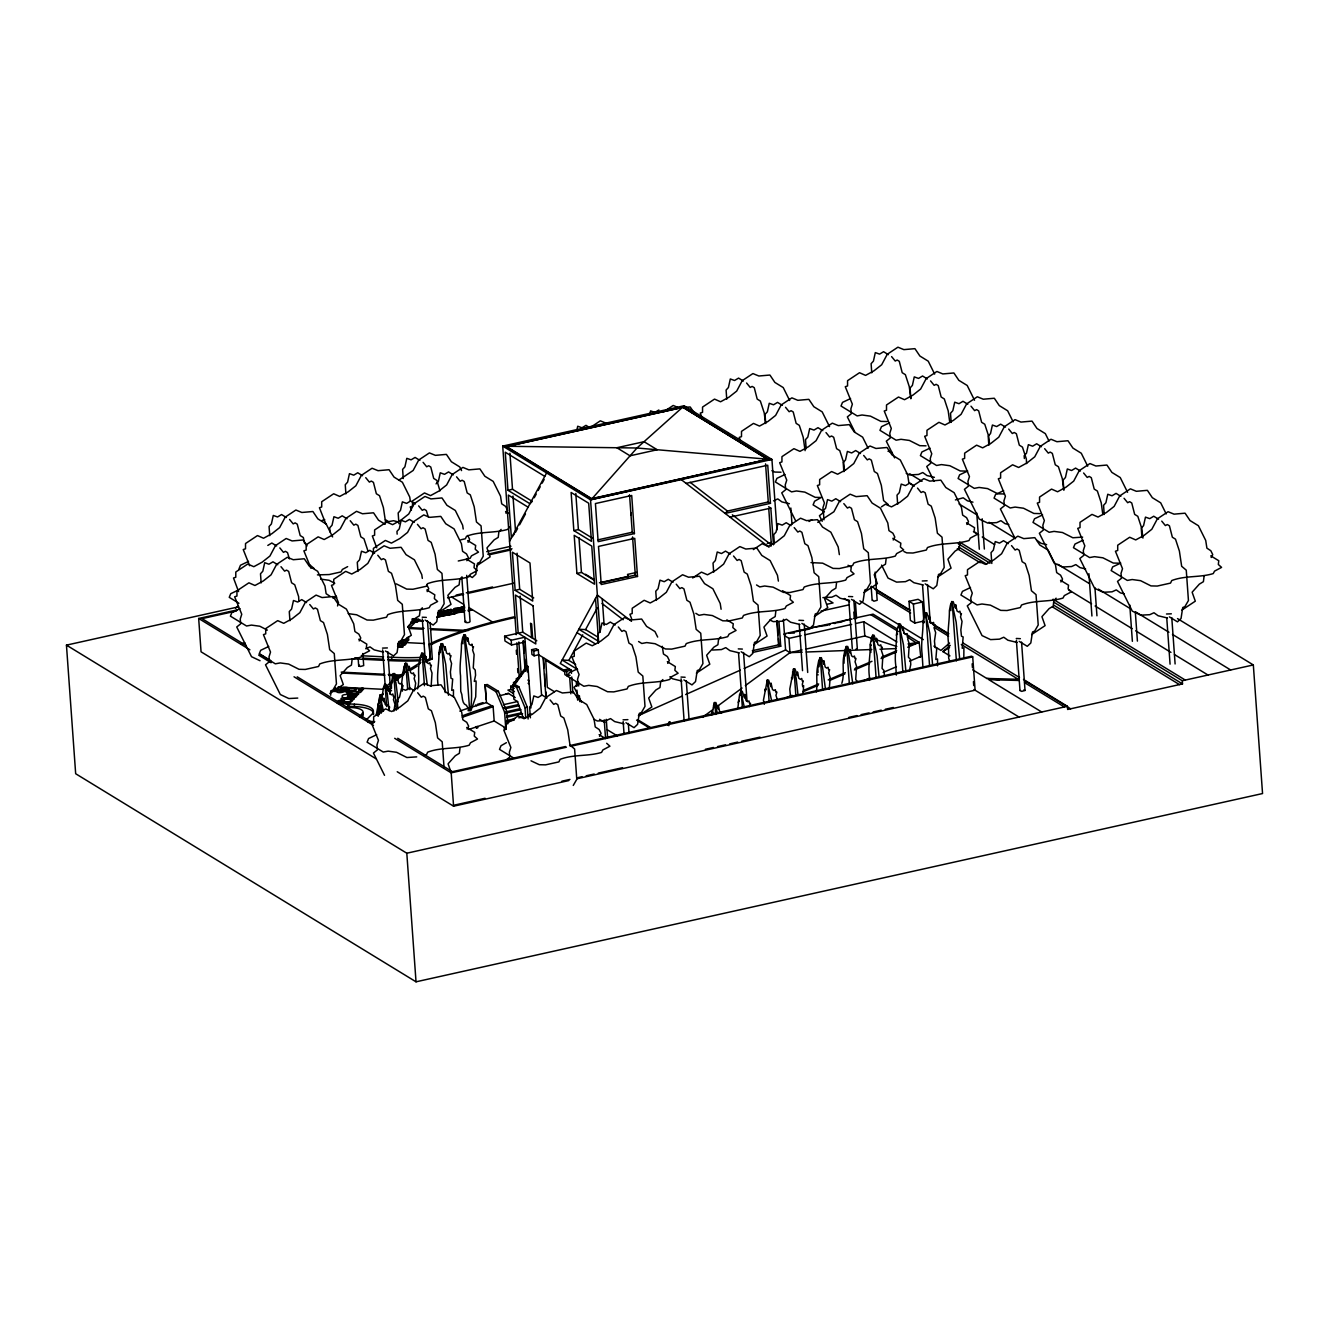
<?xml version="1.0" encoding="UTF-8"?>
<svg xmlns="http://www.w3.org/2000/svg" width="1329" height="1329" viewBox="0 0 1329 1329"><rect width="100%" height="100%" fill="white"/><g stroke="black" fill="none" stroke-linecap="round" stroke-linejoin="round"><path stroke-width="1.5" d="M373.399 553.661L373.399 548.395L385.377 540.438L391.424 543.112L399.846 538.527L407.538 532.447L413.103 521.998L423.768 514.904L429.732 517.346L440.779 516.383L445.73 523.742L454.086 528.909L461.412 543.644L462.592 551.336L466.512 553.911L468.456 557.798L466.861 560.705M330.705 695.25L330.738 690.914L332.931 690.017L336.453 683.92L334.277 653.569L329.675 649.682L327.399 634.448L323.528 622.57L320.372 620.626L317.448 609.23L315.338 607.934L313.395 608.964L309.757 604.529M453.438 696.695L453.471 689.851L451.744 690.366L452.691 679.003L451.013 678.288L450.381 671.942L451.578 663.503L450.066 658.951L451.013 655.629L450.016 655.812L449.451 653.237L448.122 654.101L446.561 653.054L445.198 646.675L445.049 650.296L442.707 643.651L441.378 643.851L440.032 646.99L438.935 652.672C439.102 663.487 436.577 674.467 438.022 684.817M937.526 665.846L937.543 659.001L935.832 659.5L936.762 648.153L935.084 647.439L934.47 641.093L935.666 632.654L934.137 628.102L935.101 624.78L934.104 624.962L933.539 622.387L932.21 623.251L930.649 622.205L929.287 615.825L929.121 619.447L926.795 612.802L925.466 613.001L924.12 616.141L923.024 621.822C923.19 632.637 920.665 643.618 922.11 653.968L922.957 667.507M963.807 658.121L963.907 647.788L962.196 648.286L963.143 636.94L961.465 636.226L960.834 629.88L962.03 621.44L960.518 616.889L961.465 613.566L960.468 613.749L959.903 611.174L958.574 612.038L957.013 610.991L955.651 604.612L955.501 608.233L953.159 601.588L951.83 601.788L950.484 604.928L949.388 610.609C949.554 621.424 947.029 632.405 948.474 642.754L948.673 658.187L949.737 661.31M909.451 670.73L910.764 664.467L910.398 659.367L908.438 657.207L909.285 643.867L907.773 639.315L908.737 635.993L907.74 636.176L907.159 633.601L905.83 634.465L904.285 633.418L902.906 627.039L902.756 630.66L900.431 624.015L899.102 624.215L897.756 627.354L896.66 633.036C896.826 643.851 894.284 654.832 895.746 665.181L896.311 675.115M381.805 700.2L383.4 687.724L384.745 684.601L386.075 684.385L388.4 691.03L388.566 687.409L389.929 693.788L391.49 694.834L392.819 693.971L393.384 696.546L394.381 696.363L393.434 699.685L394.946 704.237L393.982 710.998M711.846 714.936L714.537 702.725L715.866 702.509L718.192 709.154L718.358 705.533L719.72 711.912L721.282 712.959L722.611 712.111M737.96 707.128L739.555 694.652L740.901 691.512L742.23 691.296L744.572 697.941L744.722 694.319L746.084 700.699L747.646 701.745L748.975 700.898L749.539 703.456L750.536 703.29L749.589 706.596M352.085 659.699L351.437 665.081L347.351 667.54L340.158 675.597L343.331 684.551L329.891 693.489M460.017 747.928L459.352 753.31L455.282 755.769L448.072 763.826L450.614 771.003M775.837 611.19L775.189 616.573L771.119 619.032L763.909 627.089L767.082 636.043L753.643 644.98M836.539 582.783L835.875 588.166L831.804 590.624L824.595 598.681L827.768 607.652L814.345 616.573M886.127 558.795L885.479 564.177L881.409 566.636L874.2 574.693L877.373 583.647L863.933 592.584M959.82 543.262L959.173 548.644L955.102 551.103L947.893 559.177L951.066 568.131L937.626 577.052M1204.074 576.304L1203.409 581.687L1199.339 584.145L1192.13 592.202L1195.303 601.173L1181.88 610.094M414.698 689.867L415.661 683.106L414.15 678.554L415.097 675.248L414.1 675.414L413.535 672.856L412.206 673.703L410.644 672.657L409.282 666.278L409.116 669.899L406.79 663.254L405.461 663.47L404.116 666.61L403.019 672.291L401.624 683.455L402.355 691.146M803.115 693.788L803.613 685.614L802.699 686.644L802.317 684.169L803.264 680.847L802.267 681.029L801.703 678.454L800.374 679.318L798.812 678.272L797.45 671.893L797.3 675.514L794.975 668.869L793.629 669.085L789.791 689.07L790.522 696.761M879.05 676.876L877.074 655.828L872.572 635.146L871.758 641.176M376.173 715.268L380.011 695.283L381.357 695.067L383.682 701.712L383.832 698.09L385.211 704.47L386.756 705.516L388.085 704.652L388.649 707.227L389.646 707.045L388.699 710.367M389.596 693.755L393.434 673.77L394.763 673.554L397.089 680.199L397.238 676.577L398.617 682.956L400.179 684.003L401.508 683.156L402.072 685.714L403.069 685.548L402.106 688.854M829.362 625.112L830.16 624.198M576.969 429.649L577.716 426.244L581.986 427.772L585.989 425.363L589.196 427.323M649.831 414.283L650.579 410.877L654.848 412.405L658.852 409.996M841.838 683.305C844.746 674.135 841.955 664.899 843.915 655.479L845.028 649.781L846.357 646.642L847.703 646.442L850.028 653.087L850.178 649.466L851.557 655.845L853.102 656.891L854.431 656.028L854.996 658.603L855.992 658.42L855.045 661.742L856.557 666.294L855.71 679.634L857.67 681.794M331.652 691.296L336.486 691.512L334.243 690.415M337.516 605.958L338.53 602.785L331.453 585.341L333.729 584.577L333.729 579.311L345.706 571.354L351.736 574.028L360.159 569.443L367.851 563.363L373.416 552.914L384.098 545.804L390.061 548.262L401.109 547.299L406.059 554.658L414.415 559.808L421.742 574.56L422.323 578.397M238.987 568.878L240.483 565.24L248.54 561.386M417.555 688.887C420.08 680.083 417.389 671.261 419.366 662.241L420.462 656.543L421.808 653.419L423.137 653.203L425.463 659.848L425.612 656.227L426.991 662.606L428.553 663.653L429.882 662.789L430.446 665.364L431.443 665.181L430.48 668.504L432.008 673.055L431.144 686.395M509.372 526.816L508.027 529.291C494.454 533.427 479.968 531.085 466.562 536.235L465.349 538.777L460.914 539.773M509.539 541.352L546.618 472.941M517.562 528.51L515.586 532.165L512.994 496.066M519.539 524.855L525.47 513.924M534.258 497.727L536.235 494.089M538.212 490.434L540.189 486.779M542.166 483.141L544.142 479.487M577.6 669.5L562.134 660.031L568.862 660.38L582.717 634.83M595.508 598.482L598.582 641.342L578.829 629.248L585.557 629.597L597.419 607.702M359.179 640.91L360.774 637.986L358.83 634.099L354.909 631.524L353.73 623.849L346.404 609.097L338.048 603.947L333.097 596.588L322.05 597.552L316.086 595.093L305.421 602.203L299.856 612.652L292.164 618.733L283.741 623.318L277.695 620.643L265.717 628.6L265.717 633.85L263.441 634.631L270.518 652.074L269.023 656.825L269.521 661.593L265.518 664.799L280.303 694.519L288.842 698.539L297.762 698.074M427.174 591.621L428.769 588.697L426.842 584.81M468.057 542.265L469.652 539.341L467.725 535.454M505.967 513.21L507.562 510.286L505.635 506.399L501.697 503.824L500.535 496.149L493.192 481.397L484.852 476.247L479.885 468.888L468.838 469.851L462.891 467.393L452.209 474.503L446.644 484.952L438.952 491.032L430.53 495.617L424.483 492.943L412.522 500.9L412.505 506.15L410.229 506.93L411.425 510.07M467.094 729.139L468.688 726.232L466.761 722.345L462.841 719.77L461.661 712.078L454.335 697.343L445.979 692.176L441.029 684.817L429.981 685.781L424.017 683.339L413.336 690.432L407.77 700.881L400.079 706.962L391.656 711.547L385.626 708.872L373.648 716.829L373.648 722.096L371.372 722.86L378.449 740.319L376.938 745.071L377.453 749.838L373.449 753.045L384.53 775.322M599.512 736.332L601.09 733.409L599.163 729.521L595.242 726.946L594.063 719.271L586.737 704.52L578.381 699.37L573.43 692.01L562.383 692.974L556.419 690.515L545.737 697.625L540.189 708.075L532.48 714.155L524.075 718.723L518.028 716.049L506.05 724.023L506.05 729.272L503.774 730.036L510.851 747.496L509.339 752.247L509.854 757.015L505.851 760.221M667.706 663.354L669.301 660.43L667.374 656.543L663.453 653.968L662.274 646.293M893.221 540.006L894.816 537.082L892.889 533.195L888.951 530.62L887.789 522.945L880.446 508.193L872.106 503.043L867.139 495.684L856.092 496.647L850.145 494.189L839.463 501.299L833.898 511.748L817.784 522.397M966.914 524.473L968.509 521.566L966.582 517.679L962.645 515.104L961.465 507.412L954.139 492.677L945.799 487.51L940.832 480.151L929.785 481.115L923.821 478.673L913.156 485.766L907.591 496.215L899.899 502.296L891.477 506.881L885.43 504.206L881.443 506.864M1060.941 581.986L1062.535 579.062L1060.592 575.191L1056.671 572.6L1055.492 564.925L1048.166 550.173L1039.81 545.023L1034.859 537.664L1023.812 538.627L1017.848 536.168L1007.166 543.279L1001.617 553.728L993.909 559.808L985.503 564.393L979.456 561.718L967.479 569.676L967.479 574.942L965.203 575.706L972.28 593.149L970.768 597.9L971.283 602.685L967.279 605.874L982.048 635.594L990.603 639.614L999.508 639.149L1003.744 637.222L1007.914 640.229L1017.233 642.472M1211.151 557.515L1212.746 554.608L1210.819 550.721L1206.898 548.146L1205.719 540.454L1198.393 525.719L1190.036 520.553L1185.086 513.193L1174.039 514.157L1168.075 511.715L1157.393 518.808L1151.828 529.258L1144.136 535.338L1135.714 539.923L1129.683 537.248L1117.706 545.206L1117.706 550.472L1115.43 551.236L1122.507 568.696L1120.995 573.447L1121.51 578.215L1117.506 581.421L1132.275 611.124L1140.814 615.161L1149.735 614.696L1153.971 612.752L1158.14 615.759L1167.46 618.002M573.264 785.422L576.786 779.326L574.61 748.991L570.008 745.104L567.732 729.854L563.861 717.992L560.705 716.032L557.781 704.652L555.672 703.357L553.711 704.387L550.09 699.951M362.834 653.486L363.697 665.58L360.358 666.51L358.714 665.995L359.544 665.164M466.728 575.324L470.051 621.673C469.386 623.185 463.356 622.869 465.898 621.258M875.146 572.068L877.173 600.293L873.834 601.223L872.572 600.06M1021.552 642.09L1025.024 690.449L1021.685 691.379L1020.124 690.432M408.535 669.916L420.844 662.307M766.318 689.186L765.703 690.116L765.006 689.17L765.188 690.847M924.502 621.889L923.904 622.836L923.206 621.872M516.233 634.697L502.711 446.095L590.541 499.804L771.933 459.452L768.611 459.684L682.956 407.322L684.103 405.744L771.933 459.452L776.983 529.856M512.446 536.484L514.539 533.61M524.324 717.843L522.862 716.946L517.562 701.562L513.908 699.32L512.878 685.033L526.849 665.796L527.945 666.46L530.936 707.975M527.945 666.46L513.974 685.698L516.233 685.199L518.808 686.761L527.264 707.111L528.111 719.022M377.785 714.553L380.227 705.732L381.573 705.533L382.37 709.42M385.759 689.784L391.424 684.169L391.175 682.641M422.34 607.802L420.097 610.41L419.432 615.792L415.362 618.251L408.153 626.308L411.325 635.262L397.903 644.2L402.77 642.804L399.298 642.389M501.133 529.391L498.873 531.999L498.225 537.381L494.155 539.84L486.946 547.897L490.119 556.851L476.679 565.789M462.027 576.886L459.768 579.494L459.12 584.876L455.033 587.335L447.84 595.392L451.013 604.363L437.573 613.284M662.872 679.534L660.629 682.142L659.965 687.525L655.895 689.984L648.685 698.041L651.858 706.995L638.435 715.932M720.816 636.757L718.557 639.365L717.909 644.731L713.839 647.19L706.629 655.263L709.802 664.218L696.379 673.155M1056.09 598.166L1053.847 600.774L1053.199 606.157L1049.113 608.616L1041.919 616.673L1045.092 625.627L1031.653 634.564M667.607 725.252L668.936 722.112L670.281 721.913M684.103 405.744L502.711 446.095L506.1 446.66L591.737 499.023L636.99 448.006L682.94 406.923L768.577 459.286L590.541 499.804L600.043 632.322M436.062 483.889L438.387 481.331L440.264 472.808L444.534 474.337L448.554 471.928L453.355 474.868M407.77 627.288L411.076 623.949M401.458 640.794L407.571 641.093L408.667 639.98L408.452 636.807M347.45 707.36L349.577 703.938L346.271 707.277L351.022 707.51A17.227 5.615 -4.1 0 1 361.97 714.188L362.136 716.58A17.227 5.615 -4.1 0 0 362.435 712.793M359.378 716.796L361.97 714.188M366.322 719.853L371.489 714.67A26.53 8.639 -4.1 0 0 354.345 704.187L337.333 703.34M770.471 503.326L768.278 501.98L727.461 511.067L725.136 513.409L770.471 503.326L767.747 465.216L686.113 483.374M949.587 643.086L940.932 650.413L933.888 646.093M949.919 655.895L942.892 651.592L950.252 645.379M385.46 687.043L392.67 681.013M395.544 678.604L405.162 672.009M396.042 680.298L404.016 674.351M235.582 608.184L238.256 606.057M702.376 717.378L712.294 710.051M715.6 707.609L742.047 688.057M745.353 685.614L789.991 652.655L802.118 649.947M387.37 647.921L382.519 648.103M627.903 719.653L623.052 719.836M927.11 580.773L922.26 580.972M857.172 648.685L855.893 649.233M1171.347 613.815L1166.497 613.998M591.073 426.991L600.326 420.828L606.29 423.286L611.805 422.805M663.935 411.625L673.188 405.461L677.657 407.305M692.675 577.965L701.446 572.134L707.493 574.793L715.916 570.224L723.607 564.144L729.172 553.695L739.838 546.584L745.802 549.043L756.849 548.08L761.816 555.439L770.155 560.589L777.482 575.341L778.379 581.105M753.36 549.575L762.132 543.727L768.179 546.402L776.601 541.817L784.293 535.737L789.858 525.287L800.54 518.194L806.504 520.636L817.534 519.672L822.501 527.032L830.858 532.198L838.184 546.933L839.363 554.625M809.079 521.5L811.737 519.739M410.678 670.198L417.356 666.062M942.892 651.592L949.537 647.489M267.81 545.422L271.83 543.013L276.631 545.953M468.29 610.077L469.253 608.699M391.341 684.319L391.49 688.339M820.01 498.159L814.594 501.232L813.099 504.87L824.395 511.781M506.415 742.662L501.016 745.735L499.505 749.373L514.041 758.261M398.75 480.201L413.169 470.449L418.735 460L429.417 452.907L435.38 455.349L446.411 454.385L451.378 461.744L459.734 466.911L461.562 470.599M347.65 566.636L342.384 569.443L341.038 571.919L329.177 574.56L317.432 574.876M332.649 597.9L336.154 596.023M464.535 608.101L462.758 609.047L464.27 609.413M429.317 644.15L434.699 641.542A255.035 83.029 -4.1 0 1 513.908 616.889L515.004 617.553A252.51 82.215 -4.1 0 0 436.577 641.973L431.294 644.532L429.317 644.15L430.33 658.436L425.313 660.862M425.679 662.025L432.324 658.819L431.294 644.532M468.439 610.277L472.21 609.961L468.24 610.975M842.287 621.241L847.902 619.929M365.757 648.785L369.994 646.858L374.163 649.864L383.483 652.107M773.528 500.85L777.764 498.907L781.934 501.913L789.376 503.708M638.501 715.583L681.877 696.23M685.648 694.552L740.336 670.148M744.107 668.47L785.589 649.964L789.991 652.655L802.251 652.174M803.53 620.493L798.928 620.278M437.69 614.729L444.401 613.549L437.922 615.958M784.409 698.539L792.018 695.3M803.447 690.449L818.681 683.97M828.2 679.916L845.327 672.624M854.846 668.587L871.974 661.294M881.492 657.24L896.726 650.761M909.152 645.479L919.186 642.356L920.764 656.975L919.12 657.107M802.866 691.828L818.132 685.332M829.562 680.481L844.829 673.986M854.364 669.932L869.615 663.437M881.061 658.569L896.311 652.09M907.74 647.223L919.186 642.356L903.82 632.953M862.355 681.245L869.93 678.039M883.17 672.408L896.41 666.759M909.651 661.128L920.216 656.642M462.342 717.261L493.142 706.679L494.172 720.966L505.718 728.026L504.04 727.943L505.17 727.694L505.253 728.89M468.772 729.455L494.172 720.966M464.419 607.934L458.97 609.18L464.668 607.768M350.441 701.928C355.674 699.718 348.348 701.014 350.723 701.845M476.064 727.86L475.981 726.664L477.726 726.598L477.809 727.777M811.371 628.036L813.979 627.321M398.185 646.409L397.537 646.226M464.469 609.662L463.04 610.46L465 610.642M477.377 704.387L482.959 702.642M493.142 706.679L486.447 702.592L465.515 709.105A252.51 82.215 -4.1 0 0 459.834 711.115M476.513 727.694L477.726 726.598M629.265 496.232L629.547 495.019M414.399 618.749L412.87 619.746L418.07 619.081M438.121 612.586L445.929 611.656L437.656 613.3M411.691 621.357L413.153 620.344L412.056 619.945M422.938 620.793L417.921 620.859L419.765 620.261M322.067 520.387L324.725 519.589M850.577 398.55L842.52 402.388L841.008 406.026L857.155 415.911L862.056 414.997L870.462 416.143L880.845 421.376L887.091 421.526M238.805 589.843L230.748 593.698L229.252 597.336L238.938 603.266M239.968 608.649L231.894 612.503L230.399 616.141L246.546 626.009L251.43 625.095L259.836 626.241L267.345 630.112M889.533 422.838L881.459 426.692L879.964 430.33L896.111 440.198L900.996 439.301L909.401 440.447L919.784 445.68L926.031 445.83M334.094 597.967L336.752 597.17M784.974 474.503L776.9 478.357L775.405 481.995L791.552 491.88L796.436 490.966L804.842 492.112L815.225 497.345L821.472 497.495M929.984 448.122L921.911 451.976L920.416 455.614L936.563 465.482L941.447 464.585L949.853 465.731L960.236 470.964L966.482 471.114M268.74 646.459L260.683 650.313L259.172 653.951L275.319 663.819L280.22 662.922L288.626 664.068L299.008 669.301L305.255 669.451L318.561 666.477L319.757 663.935C333.164 658.785 347.666 661.128 361.239 656.991L362.584 654.499L369.595 650.778L366.339 647.871L366.787 644.116L358.78 639.232M967.678 470.998L959.604 474.852L958.109 478.49L974.257 488.358L979.141 487.444L987.547 488.59L997.929 493.823L1004.176 493.973M1003.628 490.617L995.571 494.471L994.075 498.109L1010.206 507.977L1015.107 507.08L1023.513 508.226L1033.896 513.459L1040.142 513.609M1042.584 514.921L1034.527 518.775L1033.015 522.413L1049.162 532.281L1054.063 531.384L1062.469 532.514L1072.835 537.763L1082.637 537.115M577.284 668.902L569.211 672.756L567.716 676.395L583.863 686.262L588.747 685.365L597.153 686.512L607.536 691.744L613.782 691.894L627.089 688.937L628.301 686.379C641.708 681.229 656.21 683.571 669.783 679.435L671.112 676.959L678.139 673.222L674.866 670.314L675.331 666.56L667.324 661.676M376.672 734.688L368.598 738.542L367.103 742.18L383.25 752.048L388.134 751.151L396.54 752.297L406.923 757.53L416.725 756.882M1083.035 540.205L1074.978 544.059L1073.467 547.698L1089.614 557.565L1094.498 556.668L1102.92 557.815L1113.287 563.047L1119.533 563.197M970.502 587.534L962.445 591.388L960.933 595.027L977.081 604.894L981.965 603.997L990.387 605.144L1000.754 610.376L1007 610.526L1020.323 607.569L1021.519 605.011C1034.926 599.861 1049.428 602.203 1063.001 598.067L1064.33 595.591L1071.357 591.854L1068.101 588.946L1068.549 585.209L1060.542 580.308M1120.729 563.064L1112.655 566.918L1111.16 570.556L1127.308 580.424L1132.192 579.527L1140.598 580.673L1150.98 585.906L1157.227 586.056L1170.533 583.099L1171.746 580.54C1185.152 575.391 1199.655 577.733 1213.227 573.596L1214.556 571.121L1221.584 567.383L1218.311 564.476L1218.776 560.738L1210.769 555.838M412.04 618.982L413.319 618.616M426.327 617.404L422.207 617.204M852.686 596.688L848.567 596.488M742.396 649.084L738.276 648.884M685.116 677.258L680.996 677.059M1020.39 638.684L1016.27 638.468M795.274 631.79L809.976 628.966M499.588 695.748L508.525 693.505M397.986 646.542C403.783 645.911 406.109 647.306 398.202 647.256M410.96 621.806L417.871 621.706L412.09 622.553M464.535 610.975L455.299 612.968L463.539 611.855M680.946 407.77L506.1 446.66L682.956 407.322M507.977 490.301L512.512 489.288L532.281 501.382L529.939 503.724L507.977 490.301L505.253 452.209L544.774 476.363M591.721 498.624L768.577 459.286L636.99 448.006L506.067 446.262L591.937 498.824L768.012 459.253M573.846 530.587L591.422 541.318L588.681 503.226L571.121 492.478L573.846 530.587L578.381 529.573L592.435 538.162M1177.494 618.583L1253.33 664.949L1262.55 793.546L416.027 981.815L75.67 773.727L66.45 645.13L238.19 606.921M486.713 551.651L510.967 546.252M376.107 758.826L201.061 651.808L198.669 618.467L237.077 609.928M458.256 560.988L470.134 558.346L471.463 555.854L478.49 552.133L475.217 549.226L475.682 545.471L467.675 540.587M487.726 554.176L511.997 548.777M236.412 610.991L202.041 618.633L246.114 645.578M489.105 554.791L511.349 549.841M597.967 539.856L632.239 532.248L634.431 533.593L631.707 495.484L595.425 503.558L598.15 541.651L634.431 533.593M730.003 517.164L770.82 508.093L773.461 544.824M456.163 595.076L462.226 593.714M466.28 592.817L492.594 586.969M240.898 643.867L244.951 642.954M447.574 597.9L463.638 594.312M467.658 593.432L513.891 583.149M576.919 573.447L594.495 584.179L591.754 546.086L574.194 535.338L576.919 573.447L581.454 572.434L594.196 580.225M515.154 590.325L532.713 601.057L529.989 562.964L512.413 552.216L515.154 590.325L519.689 589.312L533.726 597.9M464.602 606.29L460.631 607.419L464.436 607.486M636.641 572.384L627.57 574.41L627.803 577.583M767.182 543.611L771.185 542.465M599.412 582.783L626.623 576.736M601.007 582.733L635.312 575.108L637.505 576.454L634.764 538.345L598.499 546.418L601.223 584.527L637.505 576.454M525.154 641.973L511.549 644.997L504.954 640.977L504.621 636.209L522.746 632.172L536.8 640.777M504.621 636.209L511.2 640.246L524.805 637.222L527.297 671.909M565.988 671.51L538.66 654.798L534.125 655.812L531.932 654.466L531.6 649.698L536.119 648.685L538.328 650.031L541.567 695.2M531.6 649.698L533.793 651.044L538.328 650.031M554.359 691.661L547.332 687.375L545.754 659.932M826.987 604.28L833.05 602.917L824.279 597.568M486.215 699.403L484.985 684.983L487.245 684.485L498.392 691.296L506.847 711.646L507.728 723.906M821.089 611.074L849.214 604.811M570.091 675.265L567.068 675.946L564.875 674.6L564.526 669.833L569.061 668.836M564.526 669.833L566.719 671.178L571.254 670.165L571.487 673.354M514.456 691.578L510.934 689.435L510.701 686.246L513.725 685.581L513.509 682.408L516.532 681.727L516.3 678.554L519.323 677.89L516.815 642.804M484.985 684.983L496.132 691.811L498.392 691.296M512.878 685.033L516.532 687.259L518.808 686.761M510.934 689.435L507.911 690.1L513.177 693.323M909.019 601.323L918.09 599.313L922.476 602.004L923.838 621.042L914.767 623.068L910.382 620.377L909.019 601.323L913.405 604.014L922.476 602.004M545.123 686.013L544.641 673.786M784.359 633.767L850.71 619.131M784.575 635.677L788.961 638.369L801.105 635.661M805.141 634.764L851.656 624.414M855.693 623.517L863.784 621.723L896.975 642.007M503.458 704.686L517.562 701.562M752.33 650.695L778.91 644.781L778.478 638.767M503.674 707.875L517.795 704.735M752.496 652.489L780.721 646.21L778.993 622.138M505.136 708.756L519.257 705.633M496.132 691.811L504.588 712.161L519.473 708.806M516.532 687.259L524.988 707.626L527.264 707.111M504.821 713.274L520.951 709.703M806.171 649.05L864.814 636.01L896.793 646.492M507.063 716.015L521.167 712.876M506.515 717.344L522.629 713.773M527.696 714.902L531.367 714.088M506.731 720.534L514.805 718.74M518.825 717.843L522.862 716.946M506.183 721.863L514.257 720.085M908.056 643.917L919.186 642.356M423.519 755.37L426.476 754.722L427.689 752.164C441.095 747.014 455.598 749.357 469.17 745.22L470.499 742.745L477.526 739.007L474.254 736.1L474.719 732.362L466.712 727.461M565.523 746.516L452.375 771.684L397.72 738.276M569.56 745.619L971.615 656.194L972.712 656.875L975.104 690.2L576.902 778.777M394.696 738.309L451.195 772.863L566.42 747.23M570.457 746.333L972.712 656.875M454.767 805.025L485.085 798.28M561.885 781.203L569.975 779.409M578.049 777.598L582.102 776.701M586.139 775.804L594.229 774.01M598.266 773.113L622.52 767.713M705.4 749.274L713.474 747.479M717.527 746.582L725.601 744.788M729.654 743.891L737.728 742.08M741.781 741.183L759.972 737.146M848.899 717.361L856.989 715.567M861.026 714.67L869.116 712.859M873.153 711.962L881.243 710.168M885.28 709.271L893.37 707.477M397.238 771.75L453.588 806.205L568.812 780.572M66.45 645.13L406.807 853.218L1067.403 706.297L1067.636 709.47L1182.511 683.92L1182.278 680.747L1053.548 602.037M1182.278 680.747L1253.33 664.949M815.574 626.972L827.967 625.178M788.861 633.202L794.36 633.036M852.088 618.998L849.297 619.746M811.006 562.616L822.668 563.164L833.05 568.397L839.297 568.546L852.603 565.573L853.816 563.031C867.222 557.881 881.708 560.223 895.281 556.087L896.626 553.595L903.654 549.874L900.381 546.967L900.846 543.212L892.839 538.328M783.977 634.282L785.804 633.966M853.799 618.517L856.491 618.533M451.229 613.317C459.502 613.267 449.767 609.446 450.265 612.951L450.93 613.25M686.512 407.272L690.2 406.956L695.15 414.316M955.418 499.937L963.226 497.81L967.396 500.817L972.978 502.163M822.884 597.635L831.804 597.17L836.024 595.242L840.21 598.249L849.513 600.492M712.593 650.031L721.514 649.565L725.734 647.638L729.92 650.645L739.223 652.888M806.338 652.024L871.774 649.516M879.948 649.2L896.311 648.569M338.613 687.326C346.487 687.292 338.031 691.03 335.34 688.14M419.914 620.012L418.668 619.231M972.745 669.866L986.799 678.454L1019.409 679.335M1019.094 680.465L988.759 679.651L1041.703 712.012M424.034 628.351L409.88 627.67L414.548 622.969L410.744 622.769M430.098 628.65L468.522 630.494M408.667 628.484L422.755 629.182M430.795 629.581L465 631.275M402.554 639.681L408.667 639.98M399.514 642.272L424.383 643.502M361.272 655.729L383.566 656.842M387.619 657.041L391.673 657.24A110.124 35.85 -4.1 0 0 420.828 657.44M354.926 657.789L359.029 657.988M363.133 658.187L383.649 659.217M387.736 659.417L391.839 659.616A110.124 35.85 -4.1 0 0 420.994 659.832M351.886 658.752L384.314 660.363M341.204 672.125L384.197 674.252M388.301 674.467L402.621 675.165M342.018 673.039L384.829 675.165M388.899 675.365L399.099 675.863M338.031 687.076L383.317 689.319M349.743 706.33L354.511 706.563A26.53 8.639 -4.1 0 1 373.466 714.603M368.914 721.348L374.745 721.647M368.116 722.179L373.981 722.478M835.11 623.484L833.2 623.235L841.955 621.972M337.948 703.257L340.374 702.709L339.111 702.393M986.799 678.454L999.109 679.833M334.974 688.356C339.609 687.774 337.799 692.691 334.26 690.15M781.02 472.21L774.774 472.061L771.9 470.699M430.33 658.436L432.324 658.819M1023.928 689.784L1025.024 690.449M887.988 451.229L891.726 452.126M934.403 477.327L926.944 475.533L922.775 472.526L918.538 474.453L909.617 474.918L906.212 473.307M1008.811 524.573L1005.089 523.676L1000.92 520.669L996.684 522.613L987.763 523.078L979.224 519.058L964.455 489.338L968.442 486.132L967.944 481.364L969.456 476.613L962.362 459.153L964.638 458.389L964.655 453.139L976.616 445.165L982.663 447.84L991.085 443.255L998.777 437.175L1004.342 426.725L1015.024 419.632L1020.971 422.074L1032.018 421.11L1036.985 428.486L1045.342 433.636L1048.996 441.012M1046.637 544.657L1041.056 543.312L1036.869 540.305M1085.594 568.962L1079.995 567.616L1075.825 564.592L1071.589 566.536L1062.685 567.001L1054.13 562.981L1039.361 533.261L1043.365 530.055L1042.866 525.287L1044.361 520.536L1037.284 503.076L1039.56 502.312L1039.56 497.063L1051.538 489.089L1057.585 491.763L1065.991 487.195L1073.699 481.115L1079.248 470.665L1089.93 463.555L1095.893 466.014L1106.941 465.05L1111.891 472.41L1120.247 477.56L1127.573 492.311M1124.168 593.797L1120.447 592.9L1116.277 589.893L1112.041 591.82L1103.136 592.285L1094.581 588.265L1079.812 558.545L1083.816 555.339L1083.301 550.571L1084.813 545.82L1077.736 528.377L1080.012 527.596L1080.012 522.347L1091.989 514.389L1098.036 517.064L1106.442 512.479L1114.151 506.399L1119.699 495.95L1130.381 488.839L1136.345 491.298L1147.392 490.335L1152.343 497.694L1160.699 502.844L1166.197 513.908M923.206 584.959L913.903 582.717L909.717 579.71L905.498 581.653L896.577 582.119L888.038 578.082L881.576 565.091M799.908 624.48L790.605 622.238L786.436 619.231L782.2 621.175L773.279 621.64L769.873 620.028M681.943 681.063L672.64 678.803L669.849 676.81M413.851 618.949L423.154 621.191M624.015 723.84L614.696 721.597L610.526 718.59L606.29 720.517L597.369 720.982L593.963 719.371M397.188 521.649L393.534 520.719L388.649 521.632L385.41 519.656M320.654 579.128L329.06 580.275L334.758 583.298M348.215 613.633L356.621 614.779L367.003 620.012L373.25 620.161L386.556 617.204L387.769 614.646C401.175 609.496 415.678 611.838 429.25 607.702L430.579 605.227L437.606 601.489L434.334 598.582L434.799 594.827L426.792 589.943M632.205 539.059L632.538 537.564M397.919 643.386C403.484 642.472 404.298 646.741 398.119 644.847M531.002 760.803L539.325 764.723L545.571 764.856L558.894 761.899L560.09 759.357C573.497 754.207 587.999 756.55 601.572 752.413L602.901 749.921L609.928 746.2L606.672 743.293M260.052 660.729L251.513 656.692L236.745 626.989L240.732 623.783L240.233 619.015L241.745 614.264L234.652 596.804L236.944 596.04L236.944 590.79L248.905 582.816L254.952 585.491L263.375 580.906L271.066 574.826L276.631 564.376L287.313 557.283L293.277 559.725L304.308 558.761L309.275 566.121L317.631 571.287L324.957 586.023L326.137 593.714L330.057 596.289M903.87 551.502L906.743 552.864L912.99 553.014L926.296 550.056L927.509 547.515C940.915 542.348 955.401 544.691 968.974 540.554L970.32 538.079L977.347 534.341L974.074 531.434L974.539 527.696L966.532 522.795M669.417 722.129L668.819 725.684M383.483 711.198L379.861 695.001L379.064 704.171M896.361 635.378L896.842 633.086L897.54 634.049M738.176 702.676L738.642 700.383L739.339 701.33M711.796 713.889L712.278 711.596L712.975 712.56M402.72 674.634L403.202 672.341L403.9 673.305L404.514 672.358L404.465 666.045M382.021 695.765L382.486 693.472L383.184 694.419M1041.454 446.727L1036.653 443.786L1032.633 446.195L1028.364 444.667L1026.486 453.189L1024.161 455.747L1024.36 458.522M1080.411 471.031L1075.593 468.09L1071.589 470.499L1067.32 468.971L1065.443 477.493L1063.117 480.051L1063.765 489.188M1120.845 496.315L1116.044 493.375L1112.041 495.783L1107.771 494.255L1105.894 502.777L1103.568 505.336L1104.216 514.473M1158.539 519.174L1153.738 516.233L1149.735 518.642L1145.465 517.131L1143.571 525.636L1141.262 528.194L1141.91 537.348M888.403 354.66L883.586 351.72L879.582 354.112L875.313 352.6L873.435 361.123L871.11 363.664L871.758 372.818M927.343 378.948L922.542 376.007L918.538 378.416L914.269 376.888L912.392 385.41L910.066 387.968L910.83 398.766M1005.488 427.107L1000.687 424.167L996.684 426.559L992.398 425.047L990.52 433.57L988.195 436.128L988.859 445.265M967.794 404.232L962.993 401.292L958.99 403.7L954.72 402.189L952.827 410.694L950.517 413.253L951.165 422.406M1169.42 616.905L1177.477 621.839L1181.032 618.533L1182.727 607.519L1184.92 606.622L1188.442 600.525L1186.265 570.174L1181.664 566.287L1179.388 551.053L1175.5 539.175L1172.361 537.232L1169.437 525.835L1167.327 524.54L1165.367 525.57L1161.745 521.134M909.701 473.755L922.044 481.297M959.073 503.94L976.715 514.722M989.058 522.264L1015.506 538.444M1057.834 564.327L1089.581 583.73M1098.385 589.129L1130.132 608.532M1135.431 611.772L1168.939 632.255M1172.46 634.398L1230.654 669.982M743.393 381.041L738.575 378.1L734.572 380.493L730.302 378.981L728.425 387.503L726.099 390.061L726.747 399.198M782.332 405.328L777.531 402.388L773.528 404.797L769.258 403.285L767.365 411.791L765.055 414.349L765.703 423.502M914.302 486.148L909.501 483.208L905.481 485.6L901.212 484.088L899.334 492.61L897.009 495.152L897.673 504.306M1008.312 543.644L1003.511 540.704L999.508 543.112L995.238 541.584L993.361 550.106L991.035 552.665L991.816 563.463M822.784 430.613L817.983 427.689L813.979 430.081L809.693 428.569L807.816 437.075L805.507 439.633L806.155 448.787M860.478 453.488L855.677 450.548L851.656 452.956L847.387 451.428L845.51 459.95L843.184 462.509L843.849 471.645M973.426 531.633L978.725 534.856M982.247 537.016L994.59 544.558M1068.666 589.843L1091.591 603.864M1095.113 606.024L1132.158 628.667M1135.68 630.826L1170.949 652.389M1174.471 654.549L1207.978 675.032M959.571 542.066L991.318 561.469M1053.05 599.213L1185.302 680.083M958.309 543.81L990.055 563.214M958.541 546.983L986.766 564.244M1053.781 605.21L1182.511 683.92M957.279 548.744L980.204 562.748M1052.518 606.954L1179.487 684.601M840.609 501.664L835.808 498.724L831.788 501.133L827.518 499.604L825.641 508.127L823.315 510.685L823.98 519.822M768.046 459.651L682.741 407.123M925.167 583.863L933.24 588.797L936.795 585.491L938.473 574.493L940.666 573.58L944.188 567.483L942.012 537.132L937.41 533.245L935.151 518.011L931.264 506.133L928.124 504.189L925.183 492.793L923.074 491.514L921.13 492.527L917.508 488.092M1019.193 641.375L1027.267 646.309L1030.806 642.987L1032.5 631.989L1034.693 631.092L1038.215 624.995L1036.039 594.644L1031.437 590.757L1029.161 575.523L1025.29 563.646L1022.134 561.702L1019.21 550.306L1017.1 549.01L1015.14 550.04L1011.519 545.604M768.627 506.748L770.82 508.093M791.004 525.653L786.203 522.729L782.2 525.121L777.93 523.609L776.036 532.115L773.727 534.673L774.375 543.827M848.035 565.257L851.241 567.217L850.776 570.955L854.049 573.862L847.022 577.6L845.693 580.075C832.12 584.212 817.617 581.869 804.211 587.019L802.998 589.578L789.692 592.535L783.446 592.385L773.063 587.152L764.657 586.006L759.773 586.92L756.533 584.943M871.359 586.438L910.083 610.111M929.453 621.955L948.806 633.783M1023.48 679.451L1067.403 706.297M874.897 589.112L908.405 609.612M933.091 624.696L947.212 633.318M963.076 643.037L1019.509 677.541M1024.792 680.764L1070.642 708.806M877.19 592.535L910.647 612.985M934.453 627.537L948.607 636.192M1024.576 682.641L1064.379 706.978M961.299 644.465L1018.512 679.451M859.896 600.858L923.323 639.631M851.474 599.396L859.547 604.33L863.102 601.007L864.78 590.01L866.99 589.112L870.495 582.999L868.319 552.665L863.717 548.777L861.458 533.544L857.57 521.666L854.431 519.722L851.49 508.326L849.381 507.03L847.437 508.06L843.815 503.625M896.992 628.783L873.07 614.164L854.265 618.218L853.833 612.088M844.38 598.515L849.696 601.755M870.811 614.662L898.354 631.508M907.092 636.84L915.847 642.638M974.007 689.535L1019.027 717.062M730.319 554.06L725.518 551.12L721.497 553.528L717.228 552L715.351 560.522L713.025 563.081L713.69 572.218M782.548 590.724L790.556 595.608L790.091 599.362L793.363 602.27L786.336 605.991L784.99 608.483C771.418 612.619 756.932 610.277 743.526 615.427L742.313 617.968L729.006 620.942L722.76 620.793L712.377 615.56L703.971 614.413L699.071 615.31L695.848 613.333M631.242 513.11L631.242 515.37M801.885 623.384L809.942 628.318L813.498 625.012L815.192 614.015L817.385 613.101L820.89 607.004L818.73 576.653L814.129 572.766L811.853 557.532L807.966 545.654L804.826 543.711L801.902 532.314L799.792 531.019L797.832 532.049L794.21 527.613M780.721 646.21L778.528 644.864L776.8 620.809M673.039 582.235L668.238 579.294L664.234 581.703L659.965 580.175L658.071 588.697L655.762 591.255L656.41 600.392M726.863 619.862L733.276 623.783L732.811 627.537L736.083 630.428L729.056 634.166L727.711 636.657C714.138 640.777 699.652 638.435 686.246 643.601L685.033 646.143L671.726 649.1L665.48 648.967L655.097 643.718L646.691 642.572L641.807 643.485L638.568 641.508M528.078 507.146L508.326 495.069L511.383 537.929M741.183 651.791L749.257 656.725L752.812 653.403L754.49 642.405L756.699 641.508L760.205 635.395L758.028 605.06L753.427 601.173L751.167 585.939L747.28 574.062L744.14 572.118L741.2 560.722L739.09 559.426L737.146 560.456L733.525 556.02M505.585 511.532L508.774 513.492M419.881 460.382L415.08 457.442L411.076 459.834L406.807 458.322L404.913 466.844L402.604 469.403L403.252 478.54M585.508 574.278L594.362 579.693M615.094 625.012L610.293 622.072L606.29 624.48L602.02 622.952L600.127 631.474L597.817 634.033L598.465 643.186M415.445 503.924L410.644 500.983L406.641 503.392L402.371 501.864L400.478 510.386L398.168 512.944L398.933 523.742M362.551 475.699L357.734 472.775L353.73 475.167L349.461 473.656L347.583 482.161L345.258 484.72L345.905 493.873M683.903 679.95L691.977 684.9L695.532 681.578L697.227 670.58L699.419 669.666L702.925 663.57L700.748 633.235L696.163 629.348L693.888 614.098L690 602.236L686.86 600.276L683.937 588.88L681.827 587.601L679.867 588.631L676.245 584.195M414.249 522.363L409.432 519.44L405.428 521.832L401.159 520.32L399.281 528.826L396.956 531.384L397.155 534.158M585.557 629.597L597.851 637.106M466.462 559.027L474.47 563.928L474.021 567.666L477.277 570.573L470.267 574.311L468.921 576.786C455.349 580.923 440.846 578.58 427.44 583.73L426.244 586.288L412.937 589.245L406.691 589.096L396.308 583.863M576.969 632.67L595.558 644.033M469.071 575.557L472.293 577.534L475.848 574.211L477.543 563.214L479.736 562.317L483.241 556.22L481.065 525.869L476.463 521.981L474.204 506.748L470.316 494.87L467.177 492.926L464.236 481.53L462.127 480.234L460.183 481.264L456.561 476.829M347.002 518.775L342.201 515.835L338.197 518.244L333.928 516.732L332.034 525.237L329.725 527.796L330.024 531.965M568.862 660.38L575.656 664.517M451.578 597.003L463.688 604.396M468.871 607.569L493.059 622.354M571.254 670.165L560.29 663.453L597.369 595.06L631.508 621.341M374.562 553.279L369.761 550.339L365.757 552.748L361.488 551.219L359.594 559.742L357.285 562.3L357.933 571.453M545.372 660.015L564.675 671.826M637.887 719.803L650.18 727.328L648.868 727.611L636.574 720.102M625.976 722.743L634.033 727.677L637.588 724.355L639.282 713.357L641.475 712.46L644.997 706.363L642.821 676.012L638.219 672.125L635.943 656.891L632.056 645.014L628.916 643.07L625.992 631.674L623.882 630.378L621.922 631.408L618.301 626.972M286.366 517.496L281.565 514.556L277.545 516.964L273.276 515.453L271.398 523.958L269.073 526.517L269.737 535.67M599.578 719.321L604.861 722.544M527.879 680.083L528.975 680.747M607.021 729.604L617.287 735.884M425.114 620.095L433.188 625.029L436.743 621.723L438.42 610.725L440.613 609.812L444.135 603.715L441.959 573.364L437.357 569.476L435.081 554.243L431.211 542.365L428.054 540.421L425.13 529.025L423.021 527.729L421.077 528.759L417.439 524.324M528.111 683.256L529.208 683.92M546.883 697.991L542.082 695.05L538.079 697.459L533.809 695.931L531.932 704.453L529.606 707.011L530.387 717.81M599.113 734.638L605.526 738.559M510.701 686.246L514.223 688.405M515.27 697.642L508.143 693.273L505.601 694.236M277.778 564.759L272.977 561.818L268.973 564.21L264.704 562.699L262.81 571.221L260.501 573.779L261.148 582.916M475.5 704.968L476.629 705.649M306.567 602.569L301.749 599.628L297.746 602.037L293.476 600.509L291.599 609.031L289.273 611.589L289.938 620.726M385.443 651.011L393.5 655.945L397.055 652.622L398.75 641.625L400.943 640.728L404.465 634.631L402.288 604.28L397.687 600.392L395.411 585.159L391.523 573.281L388.384 571.337L385.46 559.941L383.35 558.645L381.39 559.675L377.768 555.24M468.904 709.952L470.383 710.849C473.938 689.319 468.738 659.483 464.386 634.963L463.788 638.501M414.482 690.798L409.681 687.874L405.677 690.266L401.408 688.754L399.514 697.26L397.205 699.818L397.853 708.972M260.218 654.2L270.8 660.663M297.231 676.843L373.034 723.175M198.669 618.467L249.885 649.781M258.723 655.18L271.083 662.739M294.041 676.777L373.499 725.352M385.177 524.29L378.499 520.154L373.532 512.795L362.501 513.758L356.537 511.316L345.856 518.41L340.29 528.859L332.599 534.939L324.176 539.524L318.146 536.85L306.168 544.807L306.168 550.073L303.876 550.837L310.969 568.297M912.757 485.019L908.82 482.444L907.657 474.752L900.314 460.017L891.975 454.867L887.008 447.491L875.961 448.471L870.013 446.012L859.331 453.106L853.766 463.572L846.075 469.652L837.652 474.22L831.605 471.546L819.644 479.52L819.628 484.769L817.352 485.534L824.445 502.993L822.933 507.744L823.432 512.512L819.445 515.718L822.202 521.284M690.083 482.277L727.461 511.067M732.345 514.821L771.352 544.857L768.76 508.725M681.245 479.619L769.009 547.199M602.02 603.482L623.151 619.746M888.187 504.488L883.602 500.601L881.326 485.351L877.439 473.489L874.299 471.529L871.359 460.15L869.249 458.854L867.305 459.884L863.684 455.448M309.474 564.609L314.076 568.496M1124.052 498.275L1127.673 502.711L1129.633 501.681L1131.743 502.977L1134.667 514.373L1137.807 516.317L1141.694 528.194L1142.957 538.095M1083.6 472.991L1087.222 477.427L1089.182 476.397L1091.292 477.692L1094.216 489.072L1097.372 491.032L1101.243 502.894L1102.837 514.589M1044.66 448.687L1048.282 453.123L1050.226 452.093L1052.335 453.388L1055.276 464.785L1058.416 466.728L1062.303 478.606L1063.881 490.285M1008.694 429.068L1012.316 433.503L1014.26 432.473L1016.386 433.752L1019.31 445.149L1022.45 447.109L1026.337 458.97L1026.569 463.555M971.001 406.192L974.622 410.628L976.582 409.598L978.692 410.894L981.616 422.29L984.756 424.233L988.643 436.111L989.557 444.251M930.549 380.908L934.171 385.344L936.131 384.314L938.241 385.609L941.165 397.006L944.304 398.949L948.192 410.827L949.786 422.506M891.593 356.604L895.231 361.039L897.175 360.026L899.284 361.305L902.208 372.701L905.365 374.662L909.235 386.523L910.83 398.218M825.99 432.573L829.612 437.008L831.572 435.995L833.682 437.274L836.606 448.67L839.745 450.614L843.633 462.492L844.546 470.632M785.539 407.289L789.16 411.724L791.12 410.694L793.23 411.99L796.154 423.386L799.294 425.33L803.181 437.208L805.108 450.664M746.582 383.001L750.204 387.437L752.164 386.407L754.274 387.686L757.198 399.082L760.354 401.042L764.225 412.904L765.487 422.821M423.087 462.342L426.709 466.778L428.669 465.748L430.779 467.027L433.703 478.423L436.842 480.384L439.982 490.866M418.652 505.884L422.273 510.319L424.233 509.289L426.343 510.585L428.237 516.848M365.741 477.659L369.362 482.095L371.323 481.065L373.432 482.361L376.356 493.757L379.513 495.7L383.383 507.578L385.659 522.812M350.208 520.735L353.83 525.171L355.79 524.141L357.9 525.437L360.823 536.833L363.963 538.777L367.851 550.655M289.572 519.456L293.194 523.892L295.138 522.862L297.247 524.158L300.188 535.554L303.328 537.497L304.64 543.528M417.688 692.758L421.31 697.193L423.27 696.163L425.38 697.459L428.303 708.855L431.443 710.799L435.331 722.677L437.606 737.911L442.208 741.798L444.085 768.079M279.838 547.913L283.459 552.349L285.403 551.319L287.513 552.615L289.423 558.878M280.984 566.702L284.605 571.138L286.566 570.124L288.675 571.404L291.599 582.8L294.739 584.76L298.626 596.621L298.859 601.206M871.176 645.263L870.462 644.299L870.86 652.456M844.812 656.476L844.098 655.513L844.015 663.221M791.37 677.956L792.067 678.903L792.682 677.973L792.649 671.66M420.246 663.237L419.549 662.291L419.715 663.968M307.132 545.854L303.162 539.973L292.114 540.936L286.167 538.478L275.485 545.588L269.92 556.037L262.228 562.117L253.806 566.702L247.759 564.028L235.798 571.985L235.781 577.235L233.505 578.015L238.572 591.588M325.838 523.925L319.425 507.761L321.701 506.997L321.701 501.731L333.679 493.773L339.726 496.448L348.132 491.863L355.84 485.783L361.388 475.333L372.07 468.24L378.034 470.682L389.081 469.718L394.032 477.078L402.388 482.244L409.714 496.98L410.296 500.817M249.653 565.722L243.24 549.558L245.516 548.794L245.516 543.528L257.494 535.57L263.541 538.245L271.963 533.66L279.655 527.58L285.22 517.131L295.885 510.02L301.849 512.479L312.896 511.515L317.864 518.875L326.203 524.041L332.615 536.933M1087.703 466.163L1081.291 453.255L1072.952 448.106L1067.984 440.746L1056.937 441.71L1050.973 439.251L1040.308 446.361L1034.743 456.811L1027.051 462.891L1018.629 467.476L1012.582 464.801L1000.604 472.759L1000.604 478.025L998.328 478.789L1005.405 496.232L1003.91 500.983L1004.408 505.768L1000.405 508.957L1015.19 538.677M1013.147 421.825L1007.648 410.777L999.292 405.611L994.325 398.251L983.294 399.215L977.33 396.773L966.648 403.866L961.083 414.316L953.391 420.396L944.969 424.981L938.938 422.306L926.961 430.264L926.961 435.53L924.668 436.294L931.762 453.754L930.25 458.505L930.749 463.273L926.762 466.479L934.137 481.331M974.522 400.228L967.196 385.476L958.84 380.327L953.89 372.967L942.842 373.931L936.879 371.472L926.197 378.582L920.648 389.032L912.94 395.112L904.534 399.697L898.487 397.022L886.509 404.98L886.509 410.229L884.234 411.01L891.31 428.453L889.799 433.204L890.314 437.972L886.31 441.178L894.616 457.89M934.652 374.08L928.24 361.189L919.884 356.022L914.933 348.663L903.886 349.627L897.922 347.185L887.257 354.278L881.692 364.727L874 370.808L865.578 375.393L859.531 372.718L847.553 380.675L847.553 385.942L845.277 386.706L852.354 404.166L850.859 408.917L851.357 413.684L847.354 416.891L854.746 431.742M868.119 448.205L862.637 437.158L854.281 431.991L849.314 424.632L838.283 425.596L832.319 423.154L821.638 430.247L816.072 440.696L808.381 446.777L799.958 451.362L793.911 448.687L781.95 456.644L781.934 461.911L779.658 462.675L786.751 480.134L785.24 484.886L785.738 489.653L781.751 492.86L795.589 520.719M829.512 426.609L822.186 411.874L813.83 406.707L808.863 399.348L797.832 400.311L791.868 397.853L781.186 404.963L775.621 415.412L767.929 421.492L759.507 426.077L753.477 423.403L741.499 431.36L741.499 436.626L739.223 437.391L740.403 440.53M789.642 400.461L783.23 387.57L774.873 382.42L769.923 375.044L758.876 376.007L752.912 373.565L742.23 380.659L736.681 391.108L728.973 397.188L720.567 401.773L714.52 399.099L702.543 407.073L702.543 412.322L700.267 413.086L702.044 417.788M657.689 637.073L654.948 631.541L646.592 626.391L641.641 619.032L630.594 619.995L624.63 617.536L613.948 624.647L608.383 635.096L600.691 641.176L592.269 645.761L586.239 643.086L574.261 651.044L574.261 656.31L571.985 657.074L579.062 674.517L577.55 679.269L578.065 684.053L574.062 687.243L581.454 702.111M818.132 674.883L817.651 674.434M391.557 690.798L391.091 690.349M378.15 712.294L377.669 711.862M717.062 711.796L714.371 702.443L714.404 706.297M728.026 432.606L729.289 435.646M631.707 618.982L629.913 614.28L632.189 613.516L632.205 608.267L644.166 600.293L650.213 602.967L658.636 598.399L666.327 592.319L671.893 581.853L682.574 574.759L688.538 577.218L699.569 576.238L704.536 583.614L712.892 588.764L720.218 603.499L721.099 609.263M376.738 547.781L372.336 535.986L374.612 535.205L374.612 529.955L386.589 521.998L392.62 524.656L401.042 520.088L408.734 514.007L414.299 503.558L424.981 496.448L430.945 498.907L441.992 497.943L446.943 505.302L455.299 510.452L462.625 525.204L463.206 529.042M959.671 658.735L956.166 622.188L951.664 601.505L951.697 605.359M818.049 672.424L817.734 666.726M378.067 709.836L377.752 704.154M764.325 704.287L763.427 700.283L767.265 680.298L768.594 680.083L770.936 686.728L771.086 683.106L772.448 689.485L774.01 690.532L775.339 689.668L775.903 692.243L776.9 692.06L775.953 695.383L777.465 699.934M398.235 701.845L395.959 682.84L393.268 673.487L393.301 677.341M852.769 683.854L848.882 655.712L846.208 646.376L845.41 655.546M771.601 700.699L767.099 680.016L767.132 683.87M825.459 689.352L822.518 666.925L819.843 657.589L819.046 666.759M427.273 684.9L424.333 662.473L421.642 653.137L421.675 656.975M382.121 711.912L380.077 705.45L380.111 709.304M744.356 707.443L740.735 691.23L740.768 695.084M439.118 652.722L439.301 654.416M377.968 714.603L378.15 716.298M905.929 671.71L903.438 644.615L898.936 623.932L898.969 627.786M1171.779 617.62L1175.102 663.968M1166.746 617.819L1170.068 664.168M1135.381 612.885L1137.408 641.11M1129.783 605.027L1132.374 641.309M1094.93 587.601L1096.957 615.809M1088.9 573.696L1091.923 616.025M1016.386 640.279L1019.991 690.648M982.181 518.792L984.357 549.027M976.732 512.961L979.323 549.226M972.163 663.819L972.446 667.623M973.443 681.627L973.725 685.581M952.145 601.738L956.382 660.812M927.526 584.577L930.267 622.869M925.781 612.951L929.569 665.846M922.509 584.777L924.668 615.011M913.405 604.014L914.767 623.068M899.417 624.165L902.773 670.896M884.4 675.68L884.034 670.58L882.074 668.421L882.921 655.081L881.409 650.529L882.356 647.206L881.36 647.389L880.795 644.814L879.466 645.678L877.921 644.631L876.542 638.252L876.392 641.874L874.067 635.229L872.721 635.428L871.392 638.568L870.296 644.249C870.462 655.064 867.92 666.045 869.365 676.395L869.531 680.415M871.143 586.388L872.156 600.492M873.053 635.378L876.11 678.006M863.784 621.723L864.814 636.01M855.511 603.416L856.54 617.703M853.833 600.11L857.305 648.469M848.816 600.309L852.288 648.668M846.689 646.592L849.297 683.04M820.325 657.805L822.634 690.15M804.244 624.098L807.7 672.457M799.211 624.298L802.533 670.647M790.838 508.01L791.984 524.124M793.961 669.035L795.822 695.2M788.961 638.369L789.991 652.655M783.396 619.347L785.589 649.964M777.183 620.726L778.179 634.764M765.554 463.887L768.278 501.98M770.654 542.83L770.903 546.335M767.581 680.249L769.175 702.293M743.542 652.506L747.014 700.865M738.525 652.705L741.266 690.997M741.217 691.462L742.363 707.344M714.852 702.676L715.7 714.437M686.279 680.664L689.02 718.956M681.096 678.853L684.136 721.182M629.581 495.335L632.239 532.248M632.571 536.999L635.312 575.108M627.803 574.61L628.052 578.098M628.335 723.458L629.049 733.525M623.168 721.647L624.032 733.741M602.253 598.814L604.147 625.344M606.273 719.305L607.586 737.545M604.23 720.002L605.526 738.176M575.806 493.474L578.381 529.573M578.962 537.581L581.454 572.434M578.431 682.059L578.713 685.98M579.411 695.765L579.843 701.629M576.72 681.96L577.002 685.98M576.337 682.043L576.62 686.063M576.919 690.083L577.633 700.134M571.752 676.959L572.899 693.123M569.692 677.64L570.855 693.804M566.719 671.178L567.068 675.946M543.478 657.789L544.209 667.789M545.937 691.96L546.369 697.991M543.112 657.888L545.986 698.074M532.663 638.219L531.633 623.932L530.537 623.251L531.567 637.538M533.793 651.044L534.125 655.812M509.921 453.206L512.512 489.288M517.097 553.213L519.689 589.312M520.171 596.073L522.746 632.172M523.377 640.943L524.241 652.988M524.673 659.001L525.536 671.029M523.011 641.043L525.154 671.112M524.988 707.626L525.719 717.826M518.842 641.957L521.284 676.046M516.283 650.23L516.582 654.3M517.612 668.587L517.895 672.673M511.2 640.246L511.549 644.997M504.588 712.161L505.817 729.222M504.588 728.292L504.671 729.471M485.201 685.116L486.447 702.592M476.779 726.913L476.862 728.109M461.844 577.55L465.034 621.872M464.236 634.88L469.652 710.4M441.693 643.801L445.198 692.592M451.195 772.863L453.588 806.205M430.131 622.52L431.709 644.681M427.473 620.809L430.214 659.101M422.306 618.998L425.197 659.3M422.124 653.37L424.449 685.698M407.305 637.455L407.571 641.093M405.777 663.42L407.654 689.585M406.807 853.218L416.027 981.815M393.749 673.72L396.358 710.168M391.673 657.24L391.839 659.616M387.802 651.725L390.111 683.97M382.636 649.914L385.078 684.169M385.061 684.551L386.639 706.596M380.343 695.233L381.34 709.055M380.559 705.682L381.107 713.341M358.099 657.722L358.68 665.779M354.345 704.187L354.511 706.563M829.23 689.219L830.193 677.508L828.681 672.956L829.628 669.633L828.631 669.816L828.067 667.241L826.738 668.105L825.193 667.058L823.814 660.679L823.664 664.301L821.339 657.656L819.993 657.872L818.647 660.995L817.551 666.693C815.873 675.298 817.684 683.372 816.355 691.894M932.559 664.384L929.802 633.401L925.3 612.719L925.333 616.573M448.471 695.233L445.713 664.251L441.211 643.568L441.245 647.422M798.031 695.217L796.154 678.139L793.463 668.803L793.513 672.64M409.847 689.618L407.986 672.54L405.295 663.188L405.328 667.042M389.131 710.733L387.271 693.672L384.579 684.319L384.613 688.173M950.833 604.363L950.883 610.675M713.54 705.3L713.557 708.457M462.924 637.505L462.957 643.817M440.397 646.426L440.431 652.738M392.437 676.345L392.47 682.657M379.247 708.307L379.28 714.62M420.08 660.779A119.859 39.023 -4.1 0 1 388.367 660.563M426.426 657.174A110.124 35.85 -4.1 0 1 422.688 657.373M462.276 715.899A240.001 78.129 -4.1 0 1 492.76 705.633M471.978 644.316L472.543 646.891L473.539 646.708L472.592 650.031L474.104 654.582L473.257 667.922L475.217 670.082L475.583 675.182L474.27 681.428L475.998 680.93L476.114 682.558L475.716 696.845L471.164 710.051L468.124 710.733L468.639 709.221L466.346 705.25C462.442 703.888 462.492 699.187 461.811 694.452L460.748 691.329L460.548 675.896C459.103 665.547 461.628 654.566 461.462 643.751L462.558 638.07L463.904 634.93L465.25 634.73L467.575 641.375L467.725 637.754L469.104 644.133L470.649 645.18L471.978 644.316M343.048 700.117C348.879 706.629 357.185 695.665 343.048 700.117M451.146 609.413L443.869 611.124L451.146 609.413M351.919 693.555C358.149 697.044 363.216 692.143 351.919 693.555M345.258 691.329C336.038 695.233 332.483 689.003 345.258 691.329M359.993 688.92C363.099 692.409 366.339 686.063 359.993 688.92M354.311 695.532C358.514 698.09 356.637 692.708 354.345 695.466M359.428 688.987C357.617 696.296 351.554 686.578 359.428 688.987M454.236 610.991L456.146 611.838L461.844 609.778L454.236 610.991M362.352 690.266C359.411 695.599 354.66 690.681 362.352 690.266M345.955 698.605C340.39 702.111 338.28 696.114 345.955 698.605M344.992 702.426C340.689 705.765 339.393 699.718 344.992 702.426M350.474 702.293C344.593 706.33 343.214 700.798 350.474 702.293M444.833 612.785C449.883 614.679 450.448 608.832 444.833 612.785M357.119 691.695C358.431 697.227 341.536 689.502 357.119 691.695M351.853 690.366C368.864 687.508 333.081 687.276 351.853 690.366M348.663 694.519C358.066 698.074 350.922 690.897 348.663 694.519M406.043 643.718C398.733 645.562 406.99 640.445 406.043 643.817M351.487 697.592C346.254 696.712 343.214 699.851 350.275 699.336C347.866 698.456 345.739 694.868 351.487 697.592M354.212 696.064C349.461 698.423 346.769 692.808 354.212 696.064M348.132 694.436C347.949 702.592 334.659 694.153 348.132 694.436M417.323 620.759C408.867 623.384 420.014 617.304 417.323 620.759M460 607.802C451.694 611.456 451.295 607.619 460 607.802M341.985 700.533C339.975 705.101 334.011 699.469 341.985 700.533M346.803 692.725C356.837 694.452 341.869 688.754 346.803 692.725M449.584 610.526C452.425 612.652 466.246 606.688 449.584 610.526M447.923 614.496C438.487 615.543 455.066 611.058 447.923 614.496M338.745 690.1C344.228 693.273 351.703 687.06 338.745 690.1M445.846 615.344L436.743 617.221L445.913 615.261M353.614 699.436L352.401 700.217L351.354 699.17C347.401 697.11 356.072 697.891 353.614 699.436M344.709 690.748L346.57 691.279C353.664 691.944 348.713 688.987 344.709 690.748M404.73 644.997L399.232 646.093L405.345 644.382L404.73 644.997M355.89 696.845C352.401 700.233 350.756 695.15 355.89 696.845M446.727 615.244L455.149 613.699L446.727 615.244M461.08 610.543L463.489 609.762L461.08 610.543M343.397 687.575C339.36 691.695 354.677 686.445 343.397 687.575M644.05 441.693L616.855 447.74L630.029 455.797L657.207 449.75L644.05 441.693M533.062 605.825L515.486 595.076L518.21 633.185L535.786 643.934L533.062 605.825"/></g></svg>
